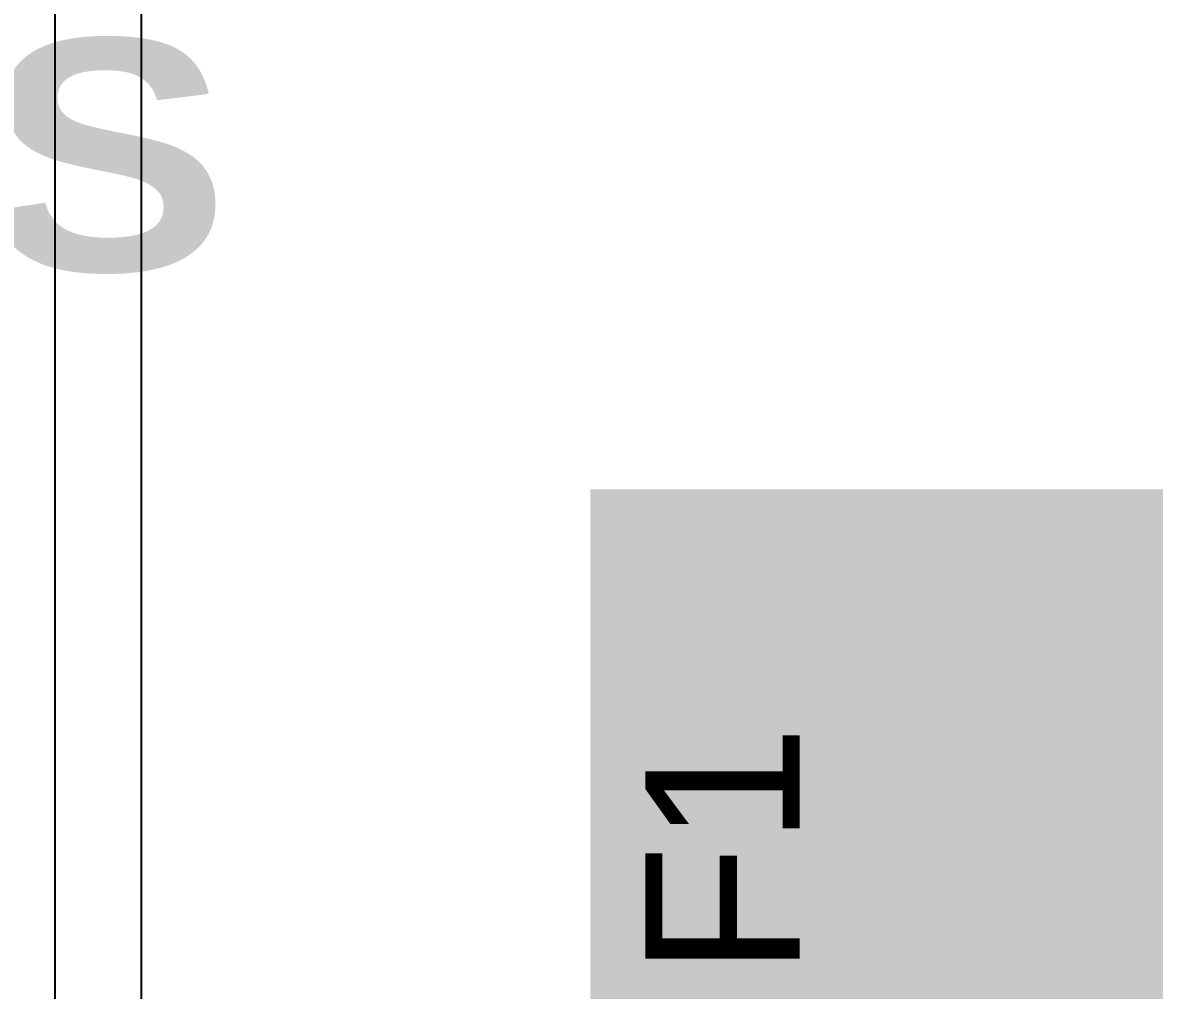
# Model space of a CAD drawing. Header units: inches. Extents: x -4 to 5258, y -4 to 5281.
# Drawn here: x 5.73 to 13.18, y 8.13 to 14.51 of the extents above; entities that cross this region are included whole.
import ezdxf

# ---------------------------------------------------------------- set-up
doc = ezdxf.new("R2010")
doc.units = ezdxf.units.IN
for name, color, linetype in [('Layer 2', 76, 'Continuous'), ('Top Layer', 1, 'Continuous'), ('Top Overlay', 2, 'Continuous')]:
    doc.layers.add(name, color=color, linetype=linetype)
doc.styles.add('Arial', font='', dxfattribs={"height": 0.2})
doc.styles.add('Arial Black_Bold', font='', dxfattribs={"height": 0.2})
doc.styles.get('Arial').set_extended_font_data('Arial')
doc.styles.get('Arial Black_Bold').set_extended_font_data('Arial Black', bold=True)

msp = doc.modelspace()

# ---------------------------------------------------------------- hatches: boundary and pattern name
at = {"layer": 'Top Layer'}
msp.add_hatch(color=1, dxfattribs=at).paths.add_polyline_path([(9.4658, 6.0494), (15.3812, 6.0494), (15.3812, 11.4317), (9.4658, 11.4317)])

# ---------------------------------------------------------------- linework, layer by layer
at = {"layer": 'Layer 2'}
for p, q in [((5.9393, 18.7937), (5.9393, 4.2054)), ((6.5108, 4.7261), (6.5108, 18.6441))]:
    msp.add_line(p, q, dxfattribs=at)

# ---------------------------------------------------------------- texts
at = {"layer": 'Top Overlay'}
for s, height, rotation, style, p in [('VBUS', 1.524, 360, 'Arial Black_Bold', (0.3227, 12.8725)), ('F1', 1.016, 90, 'Arial', (10.8429, 8.2254))]:
    msp.add_text(s, height=height, rotation=rotation, dxfattribs=dict(at, style=style)).set_placement(p)

doc.saveas('drawing.dxf')
